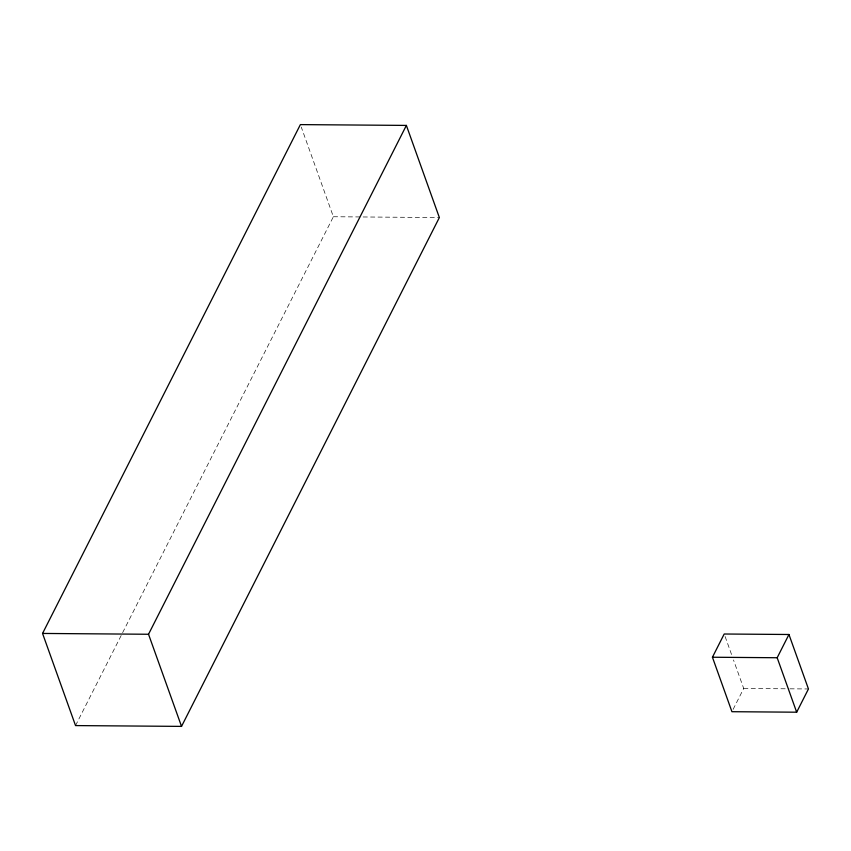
<?xml version="1.0" encoding="UTF-8"?>
<svg xmlns="http://www.w3.org/2000/svg" width="851" height="851" viewBox="0 0 851 851"><rect width="100%" height="100%" fill="white"/><g stroke="black" fill="none" stroke-linecap="round" stroke-linejoin="round"><path stroke-width="0.64" stroke-dasharray="4.25 3.19" d="M75.537 725.584L333.379 216.739L301.275 127.097M733.115 709.383L743.71 688.47L733.509 659.993M333.379 216.739L439.361 217.558M743.71 688.47L788.632 688.81M789.951 688.821L808.45 688.959M725.095 636.474L731.743 655.047"/><path stroke-width="1.28" d="M42.55 633.442L300.382 124.608L406.374 125.416L439.361 217.558L181.529 726.392L75.537 725.584L42.55 633.442L148.531 634.261L406.374 125.416M712.436 657.238L724.201 634.006L788.951 634.495L808.45 688.959L796.674 712.202L731.934 711.702L712.436 657.238L777.176 657.738L788.951 634.495M777.176 657.738L796.674 712.202M148.531 634.261L181.529 726.392"/></g></svg>
